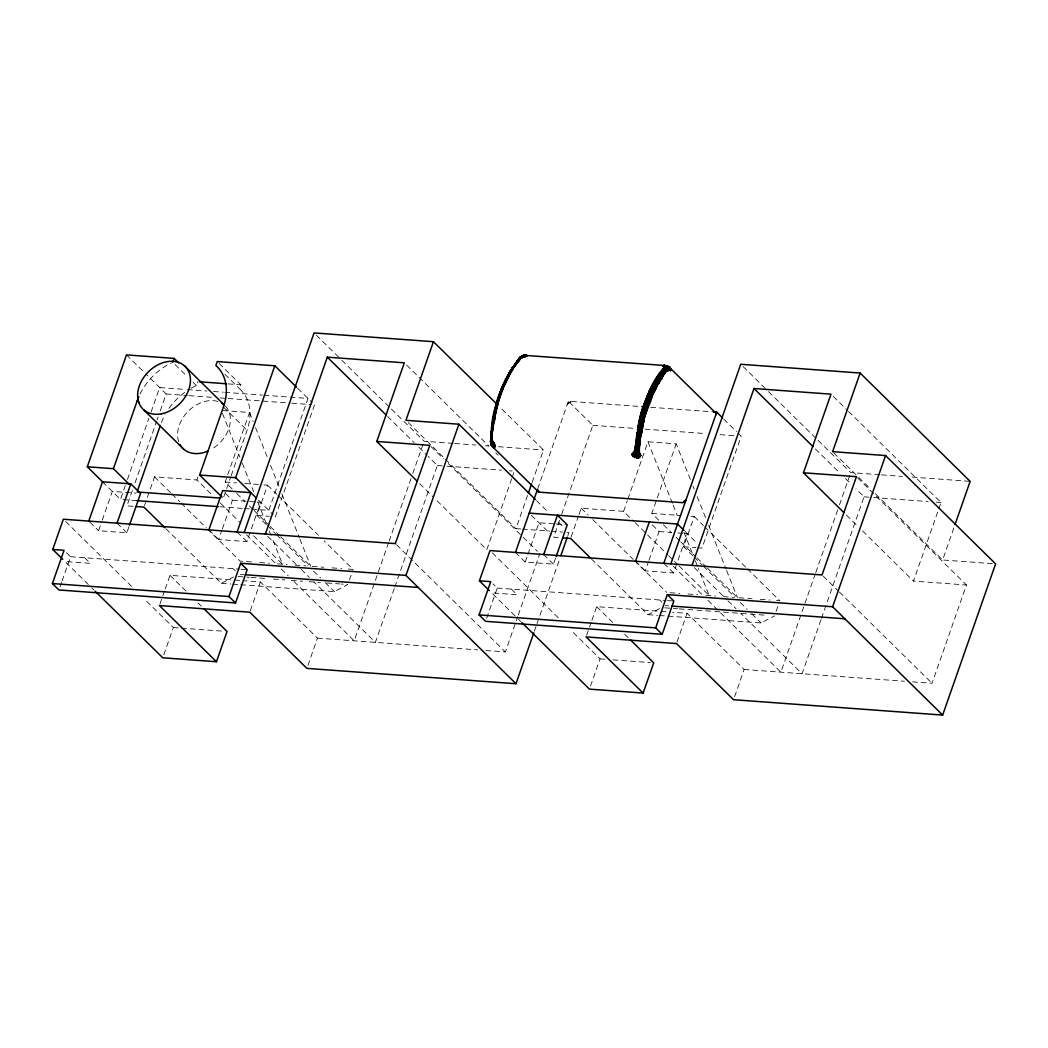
<?xml version="1.0" encoding="UTF-8"?>
<svg xmlns="http://www.w3.org/2000/svg" width="1048" height="1048" viewBox="0 0 1048 1048"><rect width="100%" height="100%" fill="white"/><g stroke="black" fill="none" stroke-linecap="round" stroke-linejoin="round"><path stroke-width="0.75" stroke-dasharray="5 3.75" d="M59.985 586.959L61.57 582.413M62.094 580.906L70.57 556.711L65.133 551.366M128.917 526.751L126.808 532.803L98.551 530.72L101.722 521.655M102.259 520.136L112.319 491.407L135.86 493.136M136.764 500.63L120.468 499.438L125.288 485.643M127.437 479.512L148.908 418.204M151.056 412.074L159.65 387.55L185.732 389.463M132.349 490.529L126.978 505.856L133.148 506.302M135.035 482.866L156.506 421.558M157.043 420.025L158.117 416.96M160.265 410.829L166.16 393.969L145.921 374.031M144.467 505.581L154.528 476.853L196.906 479.971L211.945 494.774M191.208 388.205A52.308 38.973 -45.4 0 1 196.421 385.572L197.797 381.655M196.906 479.971L197.967 476.945M159.938 604.054L164.706 590.443M165.23 588.937L169.999 575.326L232.97 579.95M231.189 475.622L247.079 430.256A52.308 38.973 -45.4 0 0 239.52 388.743L240.883 384.826L217.25 361.56M163.829 654.764L173.365 627.542L144.401 599.037M232.106 488.879L225.163 482.054L249.529 412.493L221.272 410.423M223.774 496.778L230.665 477.128M257.52 502.071L260.664 502.306L246.896 541.62L218.639 539.537L221.809 530.471M222.346 528.965L232.407 500.237L222.621 490.608M266.205 524.498L256.97 515.406L267.554 485.159L262.668 484.805M314.518 404.869L275.336 516.756L270.738 516.415M250.354 610.696L260.415 581.967L242.664 580.658M307.942 665.349L317.465 638.127L260.415 581.967M349.416 579.989L352.6 570.924M388.611 542.576L354.198 640.826L292.824 580.396M389.149 541.043L412.27 475.019M412.807 473.486L423.025 444.326M394.245 588.544L375.394 642.385L314.007 581.954M394.795 587.011L437.344 465.482L428.082 456.365M511.647 478.844L486.809 549.768L434.697 498.455M512.184 477.312L514.345 471.142L509.538 470.788M520.764 528.991L515.944 528.637L527.825 494.721M532.148 482.394L543.48 450.024L499.464 406.69M486.652 618.294L497.237 588.059L492.901 583.775M537.676 488.931L568.383 401.24L640.944 406.572M555.597 558.086L553.475 564.138L525.218 562.069L527.341 556.016M527.865 554.497L538.986 522.755L554.68 523.908M485.879 650.507L505.372 651.935L517.738 616.617M518.275 615.084L539.799 553.658M559.567 520.332L553.658 537.192L561.361 537.755M561.702 514.201L592.841 425.305L568.383 401.24M534.349 631.276L536.511 625.106M537.048 623.56L559.737 558.767M567.846 535.62L568.933 532.528L564.112 532.174M571.134 536.93L578.548 515.76M579.086 514.254L581.195 508.201L623.586 511.319L633.988 521.563M623.586 511.319L627.294 500.734M627.817 499.215L647.939 441.758L676.196 443.841L690.606 480.023M586.618 635.389L591.373 621.778M591.91 620.272L596.666 606.661L659.637 611.285M590.509 686.099L600.032 658.891L571.081 630.385M658.786 520.214L651.843 513.389L676.196 443.841M684.2 533.419L687.331 533.655L673.563 572.955L645.306 570.885L648.489 561.807M649.013 560.3L659.074 531.572L649.302 521.943M692.885 555.846L683.637 546.742L694.221 516.507L690.96 516.258M677.034 642.031L687.095 613.303L672.567 612.242M734.609 696.684L744.145 669.476L687.095 613.303M776.096 611.338L779.267 602.259M815.279 573.911L780.878 672.174L719.491 611.744M815.829 572.378L838.937 506.367M839.474 504.835L849.692 475.661M820.925 619.892L802.074 673.733L740.687 613.303M821.462 618.346L864.024 496.831L855.915 488.84M912.546 681.842L932.052 683.283L966.466 584.994L913.489 581.103L938.314 510.193M938.864 508.647L941.012 502.49L848.369 411.261M992.39 563.641L942.624 559.986L954.492 526.07M567.702 403.48L567.335 404.266L571.212 401.45A3.432 2.554 -45.4 0 0 567.702 403.48L571.212 401.45M165.898 528.716L221.364 583.33L233.468 576.937M240.739 584.745L334.391 591.622L347.831 584.535L341.373 584.05M591.413 558.925L648.031 614.665L660.135 608.285M659.336 615.49L761.058 622.971L774.511 615.87M650.664 407.279L713.478 411.89M228.11 383.896L240.883 384.826M187.356 389.581L206.915 391.022M213.438 391.494L223.224 392.214M224.848 392.332L262.341 395.096M263.978 395.214L307.994 398.45L268.812 510.337L252.502 509.132M166.16 393.969L187.356 395.528M188.994 395.646L213.438 397.441M219.962 397.913L226.486 398.397M228.11 398.515L290.06 403.061M291.685 403.192L311.256 404.62M592.841 425.305L635.219 428.422M645.005 429.143L705.317 433.571M719.989 434.645L737.923 435.968M453.129 443.383L424.099 441.247L390.511 408.183M454.753 443.501L475.726 445.046M485.394 445.754L488.63 445.99M498.311 446.697L543.48 450.024M879.809 474.718L850.766 472.596L817.178 439.518M881.42 474.849L902.394 476.382M912.074 477.089L970.147 481.36M437.344 465.482L445.361 466.072M446.972 466.19L501.507 470.198M864.024 496.831L872.041 497.42M873.639 497.538L928.187 501.547M936.205 502.136L941.012 502.49M225.163 482.054L236.586 482.892M244.734 483.482L261.031 484.687M651.843 513.389L681.187 515.551M232.407 500.237L248.101 501.389M249.673 501.494L255.948 501.966M556.252 524.026L565.671 524.707M659.074 531.572L671.637 532.489M677.912 532.96L682.628 533.301M219.91 506.734L242.73 508.411M244.354 508.529L250.878 509.014M522.363 529.109L549.663 531.113M551.261 531.231L562.501 532.057M256.97 515.406L269.205 516.297M683.637 546.742L695.885 547.646M697.418 547.75L702.003 548.091L741.185 436.204L737.687 432.772M251.52 561.951L240.097 561.112L207.727 529.227M259.668 562.54L269.441 563.261M277.602 563.863L287.191 564.571M295.051 565.147L306.029 565.946M280.681 536.694L310.745 566.3L323.78 567.256M331.941 567.859L341.714 568.579M348.237 569.051L353.124 569.418L324.212 540.951M670.039 592.696L679.811 593.404M687.973 594.006L697.745 594.727M705.907 595.33L715.443 596.024M723.29 596.6L734.281 597.412M707.348 568.042L737.412 597.635L752.084 598.722M760.245 599.312L770.018 600.032M776.542 600.517L779.804 600.753L747.42 568.881M70.57 556.711L239.324 569.103M240.896 569.221L247.171 569.68M497.237 588.059L665.991 600.452M667.563 600.57L673.851 601.028M240.385 574.383L243.647 574.618M665.428 605.6L668.69 605.849M238.04 576.466L249.345 577.291M250.957 577.409L267.096 578.601M273.554 579.072L284.859 579.911M291.318 580.382L302.623 581.208M309.081 581.679L320.387 582.518M326.845 582.989L339.762 583.933M664.707 607.814L677.624 608.757M679.248 608.875L695.387 610.067M696.999 610.185L713.151 611.364M714.762 611.482L730.915 612.674M732.526 612.792L748.678 613.971M750.289 614.089L764.817 615.163M234.582 580.068L241.04 580.54M661.262 611.403L666.096 611.77M221.364 583.33L231.045 584.037M232.669 584.155L239.127 584.627M648.031 614.665L657.725 615.373M173.365 627.542L179.863 628.027M181.501 628.145L222.163 631.132M317.465 638.127L477.757 649.904M600.032 658.891L604.919 659.244M613.054 659.847L650.467 662.598M744.145 669.476L904.424 681.252M833.304 396.445L847.203 410.122M833.75 452.801L870.809 489.285M875.447 493.844L942.624 559.986M857.591 477.823L966.466 584.994M743.058 366.551L767.385 390.498M768.538 391.638L816.025 438.378M815.37 448.937L839.697 472.884M845.487 478.582L851.277 484.281M846.312 514.974L857.893 526.371M862.53 530.93L913.489 581.103M723.723 419.017L736.534 431.619M823.178 576.099L838.243 590.915M839.396 592.054L932.052 683.283M694.221 516.507L703.483 525.611M704.636 526.751L746.268 567.741M685.156 531.506L696.357 542.537M663.41 524.773L671.506 532.738M676.13 537.297L679.602 540.716M680.755 541.855L695.78 556.658M696.946 557.785L706.195 566.903M694.038 556.986L702.121 564.951M703.287 566.077L734.478 596.797M740.255 602.495L747.198 609.32M751.822 613.866L761.058 622.971M694.365 567.689L726.788 599.613M727.941 600.753L736.05 608.731M635.154 522.703L667.524 554.575M668.69 555.715L673.314 560.274M674.467 561.414L677.938 564.82M679.091 565.959L709.155 595.565L698.361 568.422M673.17 566.13L702.121 594.635M707.911 600.334L718.339 610.604M663.79 563.326L673.563 572.955M635.533 561.256L645.306 570.885M581.195 508.201L588.138 515.026M592.762 519.585L633.241 559.436M634.394 560.575L666.777 592.447M659.716 599.993L661.995 602.233M406.637 365.097L488.866 446.055M495.809 452.893L498.127 455.173M536.497 500.603L548.078 512.014M558.505 522.271L563.13 526.83M531.375 515.262L551.405 534.978M543.702 554.51L553.475 564.138M596.666 606.661L612.975 622.709M624.621 634.171L628.106 637.616M408.235 422.606L444.142 457.95M445.295 459.089L515.944 528.637M430.925 446.474L443.671 459.011M448.295 463.583L537.48 551.379M316.391 335.203L340.705 359.15M341.871 360.289L389.345 407.043M387.55 416.462L414.183 442.675M418.82 447.247L426.916 455.225M515.446 552.44L525.218 562.069M492.324 552.846L558.335 617.835M419.632 483.626L433.531 497.315M511.372 589.094L517.07 594.714L491.643 592.841L517.254 618.058M297.697 388.31L312.343 402.72M518.419 619.211L520.751 621.503M224.888 374.333L239.52 388.743M396.511 544.75L505.372 651.935M223.434 406.991L247.079 430.256M175.042 364.521L187.422 376.704M193.042 382.245L196.421 385.572M267.554 485.159L276.803 494.263M277.956 495.403L318.435 535.253M126.481 354.892L144.781 372.905M258.489 500.171L273.161 514.607M236.73 493.438L244.826 501.403M249.45 505.961L252.922 509.367M254.075 510.507L269.113 525.31M270.266 526.45L279.515 535.554M267.358 525.638L275.454 533.602M276.607 534.742L307.811 565.462M313.588 571.147L320.518 577.972M325.142 582.531L334.391 591.622M267.685 536.34L300.121 568.278M301.274 569.418L309.383 577.396M220.041 502.739L240.857 523.24M253.577 535.764L282.488 564.217L271.681 537.087M246.49 534.794L275.454 563.3M281.244 568.999L288.187 575.837M237.11 531.991L246.896 541.62M208.853 529.908L218.639 539.537M154.528 476.853L170.719 492.796M171.872 493.936L179.968 501.9M181.121 503.04L206.561 528.087M233.049 568.645L235.328 570.898M102.534 481.779L120.468 499.438M117.022 523.162L126.808 532.803M169.999 575.326L186.295 591.373M197.941 602.836L201.439 606.268M89.853 522.166L98.551 530.72M65.657 521.511L131.668 586.5M84.692 557.746L90.403 563.365L64.976 561.505L90.587 586.723M91.752 587.863L94.084 590.155M693.003 486.062L694.208 489.075M697.208 496.608L706.208 519.232M708.605 525.258L726.015 568.985M726.618 570.492L737.412 597.635M647.939 441.758L672.554 503.59M673.144 505.097L677.349 515.642M683.951 532.24L692.951 554.851M695.361 560.89L697.758 566.916M249.529 412.493L253.131 421.545M255.529 427.571L267.528 457.727M270.528 465.273L279.528 487.883M281.938 493.922L299.335 537.65M299.938 539.157L310.745 566.3M222.464 413.436L239.874 457.164M242.271 463.19L253.682 491.839M257.873 502.398L266.284 523.515M269.284 531.048L271.078 535.567M225.425 406.1A30.012 22.362 -45.4 0 1 211.015 449.566M178.723 441.758A30.012 22.362 -45.4 0 1 187.88 411.576A30.012 22.362 -45.4 0 1 217.905 401.502M161.379 422.593A52.308 38.973 -45.4 0 1 165.06 414.654M169.003 408.353A52.308 38.973 -45.4 0 1 184.933 392.24M140.052 394.009A52.308 38.973 -45.4 0 1 171.479 362.909"/><path stroke-width="1.5" d="M715.181 412.44L669.711 367.678L664.511 365.477L524.144 355.324L519.729 357.774L514.371 365.438L503.132 388.14C495.966 396.275 495.115 411.052 494.224 422.017L496.608 406.886L495.704 407.083L493.949 414.969L490.608 441.09L491.551 445.361L494.302 447.719L495.39 446.435L492.167 439.911C488.892 439.557 491.132 445.662 492.822 446.998L538.174 491.656M669.711 367.678L668.087 367.219L657.764 382.454L651.699 393.76L646.446 406.991L640.066 434.959L638.127 452.343L639.987 454.426L636.071 457.347L632.127 454.884C638.704 446.147 635.913 428.855 640.289 417.431C644.324 399.183 653.166 382.441 664.105 367.442C659.126 362.241 680.794 370.389 663.017 365.686L667.602 366.866L670.524 370.704L670.026 367.992L664.419 365.477L670.445 368.503L665.244 365.595M670.524 370.704C670.366 367.848 666.541 367.638 664.432 368.306L658.039 375.774L649.105 391.179L646.131 402.746L641.612 433.4C641.586 409.847 647.559 386.044 663.659 368.162C666.62 365.909 673.864 369.944 667.615 370.743L663.921 367.809L665.847 367.389C669.803 372.761 670.89 366.892 668.244 366.643M632.913 456.535L634.04 455.854L635.101 456.548L632.573 456.103L634.276 452.16L639.529 456.928L640.878 455.382L636.123 454.491L634.407 456.823C639.293 456.155 641.952 448.649 634.852 450.457L639.752 417.929L647.965 393.629C659.821 390.786 641.245 416.017 643.721 422.017C640.773 431.933 639.476 442.623 639.175 453.024C640.367 455.238 640.38 458.421 636.988 458.199L632.036 454.164L632.52 453.417L637.76 458.146L639.097 450.889L641.219 412.231L646.144 398.882L650.179 400.69M636.988 458.199L639.306 457.452L640.263 454.963C633.123 449.369 638.507 433.846 638.599 425.265L639.084 420.824M494.525 443.304L491.145 444.47L494.302 447.719L491.866 445.675L491.119 441.116L494.905 414.72L501.101 391.9L506.643 379.035L516.428 362.019L521.472 356.241L524.275 355.324L527.157 355.717L522.677 355.652L519.729 357.8L508.712 373.822L502.686 385.874L496.031 408.262L497.892 399.406L499.359 398.882L503.132 388.14M663.659 368.162L670.707 369.918L668.074 368.529L665.205 368.634L654.725 384.236L647.481 399.223L639.961 425.475L635.756 457.059C633.961 456.98 639.935 455.474 639.581 453.09L638.271 450.732L639.398 421.335L643.721 422.017M512.682 369.354L510.494 370.913L506.446 380.647L504.206 382.494L502.686 385.874L511.961 368.49L519.35 358.468L522.336 356.071L526.057 355.298L522.585 355.822L519.729 357.8L522.677 355.652L526.777 355.429L521.472 356.241L519.297 358.377L519.205 360.158C510.73 371.293 502.713 384.158 499.071 397.415M501.494 388.729L498.101 399.327L496.411 410.279C492.049 417.785 493.228 429.628 491.302 438.667M522.572 357.682C521.039 356.412 519.743 357.42 519.821 358.77C511.228 368.647 503.276 380.306 501.141 393.419C493.556 409.034 490.49 428.396 491.682 445.544C494.708 448.95 493.503 446.409 491.224 444.391C491.669 443.474 492.639 445.308 492.429 446.579M492.822 446.998C487.988 427.008 495.311 400.533 505.293 383.083L508.896 373.625L511.372 371.503L514.083 365.569L519.808 357.748L519.35 358.468L520.358 359.032L510.14 371.503L500.066 392.686L494.787 411.196L491.774 429.353L491.014 444.116M634.826 456.876C639.686 456.876 633.673 447.889 635.743 445.164L636.909 432.575M636.529 450.588L634.315 454.662L632.127 454.884L633.018 453.326L637.891 457.858C638.73 456.614 633.411 454.164 637.472 451.623L636.529 450.588L637.04 434.527L640.839 435.13L642.634 413.842L644.795 402.419L648.385 403.873L648.267 405.773L644.022 418.453L642.07 430.531M635.756 457.059L637.459 456.404C639.45 453.326 635.664 453.784 635.049 451.413C637.656 449.409 633.044 438.169 638.926 440.134C643.721 440.488 637.97 396.851 647.389 408.379L643.144 422.252M642.031 409.427L639.581 445.557L638.795 445.466L638.926 440.134L640.459 415.074L641.284 413.58L644.979 414.707L648.804 396.039L651.856 386.647L655.681 388.939L650.991 397.336L647.153 407.41L651.659 389.948L655.052 381.092L658.367 383.11L655.681 388.939M632.036 454.164L635.009 452.972L634.852 450.457M635.416 452.291C635.848 456.011 630.909 458.002 634.184 453.732L633.909 452.657M491.132 440.199L490.936 443.579L493.123 447.169L491.944 445.963L490.608 441.09L492.206 441.103L492.966 446.579L495.39 446.435L492.141 444.195L492.167 439.911M638.573 457.583L639.896 453.391M501.651 388.585L497.066 407.384M507.363 377.987C508.49 373.992 511.856 367.534 515.367 365.241L512.144 368.28L507.625 378.276C498.534 388.533 496.883 405.497 493.241 418.886C492.599 427.898 489.351 437.16 492.259 445.701C488.8 441.68 492.062 434.226 491.787 429.261M494.708 419.056L493.438 418.741L490.674 441.85L491.224 444.391L493.608 446.776M638.808 451.243L637.852 454.334L639.608 450.85M493.634 418.715L491.224 438.811M519.35 358.468L520.974 356.726M491.905 429.248L490.674 440.226L495.914 407.646M664.013 366.787C665.965 366.394 669.672 368.516 668.166 370.586L666.672 368.411L664.105 367.442L665.021 366.027L663.738 365.49L663.777 366.512L667.694 366.368L663.738 365.49M490.739 439.819L491.486 434.645M668.768 369.643L669.043 370.258L670.393 368.883L669.528 367.56L668.48 369.132L665.965 369.106L660.332 376.717L653.847 387.393L648.188 399.511L641.507 421.728L637.42 450.666L635.232 454.151L634.184 453.732M508.896 373.625L508.581 375.8L504.062 383.057M492.796 423.955C491.499 428.514 492.206 439.846 491.171 441.798M493.569 442.963L494.512 444.064L493.7 445.007C491.289 447.535 489.495 442.688 493.569 442.963L492.888 445.898L494.001 446.736M490.713 440.199L492.35 445.269L490.726 441.051M635.743 445.164L639.843 421.388L645.227 402.498L653.86 383.922L665.663 366.59L665.559 365.66L663.829 365.569L664.642 365.529M636.057 453.994L637.066 454.046L637.079 451.256L636.346 451.518L638.127 452.343L636.817 455.841M637.498 453.404L638.219 451.321L637.42 450.666C640.118 421.663 647.808 392.45 665.965 369.106L665.65 368.516C666.462 364.678 671.637 368.516 666.698 367.311M519.205 360.158L521.537 356.281L525.769 356.006L522.795 356.896L521.786 356.071L525.572 356.438L522.729 355.848L521.799 356.595L513.703 367.586M505.503 379.848L511.083 371.595L512.144 368.28M497.892 399.406L494.184 418.689M492.141 445.308L492.337 443.33M493.726 447.391C492.115 446.186 496.909 444.941 492.246 445.728M491.014 439.833L495.403 410.803M495.154 410.829L492.062 429.444M505.817 379.337L502.11 390.747L500.066 392.686M521.878 357.866L522.677 355.652M491.892 429.392L493.438 418.741L493.739 419.567M516.415 363.787C516.258 359.936 521.288 356.228 525.114 355.966L527.157 355.717M669.187 367.363L668.572 366.892C658.498 367.259 669.449 364.927 670.615 369.315M635.743 456.352L635.18 457.098L637.21 458.002L638.18 455.88L638.271 450.732C640.957 421.833 648.66 392.712 666.829 369.499L661.065 377.332L648.385 403.873L653.166 387.053L656.703 378.446L659.389 379.848L659.402 382.533L656.795 385.782L654.515 391.179L650.35 389.555L647.481 399.223L644.022 418.453L639.752 417.929M493.241 418.886L493.949 414.969L495.796 413.187L497.027 403.113L499.359 398.882M492.573 424.204L494.158 414.798M494.355 414.759L492.757 424.27M635.651 450.522C638.507 421.322 646.158 391.873 664.432 368.306M494.957 410.881L493.385 419.043M492.141 444.195L493.123 442.623L490.805 443.094L491.774 443.225M646.564 411.039L647.677 403.414L652.288 386.738L653.428 383.817L656.795 385.782L663.135 372.787L660.816 371.87M499.529 395.568L494.263 415.27M715.679 415.152L715.85 414.366A3.432 2.554 -45.4 0 0 713.911 411.93M494.892 411.314L495.848 407.004M493.949 414.969L496.045 406.952M640.642 455.068L639.529 456.928M500.315 392.109L496.608 406.886M497.027 403.113L495.665 407.371L499.058 395.712M496.87 403.912L498.101 399.327M649.695 400.441C652.852 397.113 654.633 369.001 662.022 378.524L658.367 383.11L659.402 382.533M504.206 382.494L498.665 399.249M522.284 356.241L525.493 355.586L523.751 355.521M496.713 403.755L499.267 395.62M497.761 400.061L500.525 392.004M499.045 396.642L502.136 388.402M62.749 559.318L52.741 549.466L63.339 519.219L395.345 543.611L429.772 445.334L376.782 441.444L404.318 362.818L327.317 357.158L265.367 534.061M103.307 482.539L87.298 466.779L126.481 354.892L174.151 358.39L178.658 362.831M235.525 602.954L229.001 596.535L240.647 563.261L247.171 569.68L235.525 602.954L58.924 589.972L52.4 583.553L64.046 550.292L52.741 549.466M88.766 521.092L102.534 481.779L130.79 483.862L140.576 493.49L129.454 525.231M129.192 484.215L113.433 468.692L137.262 400.664A52.308 38.973 -45.4 0 1 138.821 396.655M172.789 362.307L174.151 358.39M117.022 523.162L130.79 483.862M137.589 490.451L160.357 425.436M222.124 497.184L199.618 475.032L223.434 406.991A52.308 38.973 -45.4 0 0 215.875 365.464L217.25 361.56L274.825 365.791L296.558 387.184M208.853 529.908L222.621 490.608L250.878 492.678L237.11 531.991M256.315 498.023L235.643 477.678L274.825 365.791M244.171 532.502L314.072 332.923L433.453 341.7L497.158 404.41M95.237 591.308L162.768 657.79L216.464 661.733L227.049 631.486L203.757 608.561M433.453 341.7L405.917 420.314L458.906 424.217L535.345 499.464M533.812 632.822L515.983 683.728L405.956 575.404L458.906 424.217M489.416 590.653L479.421 580.802L490.006 550.567L822.025 574.959L856.439 476.67L803.462 472.779L830.985 394.166L753.997 388.507L692.047 565.409M662.192 634.289L655.681 627.87L667.327 594.609L673.851 601.028L662.192 634.289L485.591 621.32L479.067 614.901L490.726 581.64L479.421 580.802M528.362 493.189L531.598 483.94M515.446 552.44L537.257 490.137M543.702 554.51L557.457 515.197L567.243 524.825L556.121 556.58M560.824 555.676L567.309 537.166M635.533 561.256L649.302 521.943M663.79 563.326L716.74 412.139L713.478 411.89M670.851 563.85L740.74 364.272L860.133 373.036L970.147 481.36L955.042 524.524M521.917 622.643L589.448 689.125L643.131 693.069L653.716 662.834L630.438 639.909M860.133 373.036L832.597 451.662L885.573 455.553L995.6 563.876L942.65 715.077L733.548 699.71L676.497 643.551L586.081 636.909L643.131 693.069M942.65 715.077L832.623 606.753L885.573 455.553M508.843 375.957L507.337 376.429L502.451 388.349M500.053 392.502L506.053 379.193M498.9 396.432L501.874 388.481M655.262 388.533L660.332 376.717M500.276 393.118L502.974 385.415M501.455 389.45L503.197 385.297M503.472 385.206L501.848 389.738M520.424 358.246L516.179 362.765M492.757 444.09C498.966 449.854 486.691 441.614 492.73 442.177M667.615 370.743L668.48 369.132M502.752 386.345L504.599 382.192M502.87 386.594L504.874 382.101M519.887 359.333C518.275 358.089 521.328 357.329 522.31 357.329M683.309 501.966L686.021 499.831M635.979 450.85L635.206 450.679L636.175 451.911L635.376 453.339L632.494 454.714M504.232 383.581L506.328 379.101M513.428 366.996L522.821 355.652M505.542 380.372L507.56 376.284M504.114 383.319L507.848 376.18M491.158 442.439L492.416 441.666L491.407 444.326L493.123 447.169M522.795 356.896L521.184 356.896L519.821 358.77M639.293 451.885L639.097 450.889M507.022 377.529L509.132 373.481M637.629 452.33L636.346 457.622L637.25 457.033M661.642 372.027L657.987 378.878L652.354 394.31L659.677 376.337L666.515 366.341L664.773 365.608L663.463 366.289M663.135 372.787L663.842 373.416L659.991 380.516L668.572 367.651L670.445 368.7M661.223 371.922L656.336 381.511L650.991 397.336L647.481 395.686L644.874 406.362L642.359 426.091L638.599 425.265L637.721 439.977L637.891 445.361L638.795 445.466M661.655 378.014L664.157 373.769L667.288 370.101L668.454 370.023M508.555 374.765L510.73 370.756M511.018 370.638L505.647 380.66M508.66 375.079L511.345 370.573M520.659 357.499L521.066 356.792C524.904 354.499 525.677 355.534 526.541 355.717M523.122 355.796L521 357.643M637.472 451.623L638.271 450.732M508.555 374.188L512.393 368.123M510.14 372.092L512.682 367.992M510.232 372.42L519.808 357.748M634.315 454.662L633.333 456.037M637.132 454.583L639.332 451.164M511.738 369.184L514.083 365.569M510.114 371.778L514.371 365.438M511.843 369.839L520.843 356.713L519.297 358.377M521.249 358.141L522.585 356.621M493.7 445.007L493.333 446.173L495.062 446.003M513.415 366.669L517.516 361.416M666.279 368.962C668.349 367.717 666.279 365.267 668.401 366.813L670.393 368.883M521.026 357.866L523.934 355.613L525.493 355.586M492.023 441.732L491.368 444.26L490.713 441.784L491.735 440.278L490.87 440.239M492.18 442.859L492.088 445.741M508.162 376.127L509.734 373.298M511.765 369.499L513.507 367.337M522.729 355.848L525.703 355.822L522.402 355.875L520.502 357.381M639.123 454.924L637.459 456.404M633.49 453.05L635.049 451.413M662.48 372.381L665.965 369.106M640.878 455.382L636.948 457.57M521.184 356.896L521.878 356.137M632.573 455.539L636.634 454.544M520.908 356.687L520.214 357.263L521.328 357.303M633.634 456.64L634.774 456.312L632.953 455.801L636.699 455.002M637.381 429.615L641.651 429.968M520.07 358.888L519.271 359.634M491.145 444.47L492.534 444.483M520.83 357.656L522.101 357.014M666.685 366.027L664.301 365.542L667.524 366.289L662.624 366.066M490.87 443.605L491.853 443.815M520.961 357.303L525.703 355.822M523.476 356.124L522.166 356.438M638.743 454.622L639.987 454.426L640.485 455.736L637.931 454.884M664.17 366.184L666.476 365.949M494.302 446.54L494.604 444.784L492.193 444.915M669.554 367.599L664.681 365.817L665.69 365.752M526.45 355.521L523.345 356.569M494.459 445.596L492.626 446.042L493.595 447.064M664.563 367.088L668.087 367.219M634.027 453.077L635.009 452.972M524.432 355.351L525.402 355.39M668.952 367.73L670.013 368.149M664.118 365.988L665.021 366.027M641.743 406.624L648.267 407.109M199.395 381.773L226.525 383.778M539.445 492.167L537.506 489.717A3.432 2.554 -45.4 0 0 539.445 492.167L682.143 502.647A3.432 2.554 -45.4 0 0 685.654 500.603M87.298 466.779L113.433 468.692M199.618 475.032L235.643 477.678M529.201 513.127L677.558 524.026L684.069 530.445M137.065 491.971L220.001 498.062M136.764 500.63L218.272 506.616M136.227 506.538L143.943 507.101L164.733 527.576M562.907 537.873L570.61 538.436L590.26 557.785M240.647 563.261L405.956 575.404M667.327 594.609L832.623 606.753M245.271 574.749L418.178 587.443M671.951 606.085L844.845 618.792M52.4 583.553L229.001 596.535M479.067 614.901L655.681 627.87M515.983 683.728L306.881 668.375L249.83 612.202L159.414 605.561L216.464 661.733M525.86 355.351L523.306 355.495L524.76 356.936M636.188 445.204L637.891 445.361M523.961 356.346L525.454 356.805M525.769 355.429L524.013 355.442L524.943 356.464M524.092 355.665L525.769 356.006M494.512 444.064L492.521 443.736M642.359 409.781L646.026 411.012M664.995 366.224L667.969 367.429L669.842 370.036M664.917 366.473L667.38 367.324L669.502 370.219M525.114 355.966L523.332 355.665M666.476 366.106L664.982 365.739L665.834 366.158M635.114 455.88L636.306 456.116M667.537 366.525L668.834 367.01M669.659 369.63L670.471 370.18M668.873 367.049L668.401 366.813M753.997 388.507L813.065 446.658M803.462 472.779L843.994 512.695M716.74 412.139L722.557 417.864M327.317 357.158L386.385 415.309M376.782 441.444L417.327 481.346M184.435 365.765L224.364 405.091A30.012 22.362 -45.4 0 0 222.006 403.336M137.262 400.664L139.502 402.877M143.655 409.781L183.597 449.094M491.813 445.741L492.612 446.684M636.175 451.911L637.001 453.43M638.219 451.321L639.07 452.317M494.04 444.509L493.005 443.225M492.259 444.68L491.591 443.789M663.842 373.416L664.419 374.123M492.311 446.199L491.289 444.666M635.638 454.871L635.743 451.518M639.987 454.426L639.581 453.09M636.765 451.911L636.909 452.71M637.734 453.024L637.787 453.719M208.316 450.915A30.012 22.362 -45.4 0 1 179.955 444.522M161.497 413.803A30.012 22.362 -45.4 0 0 188.077 370.35A30.012 22.362 -45.4 0 0 142.567 379.166A30.012 22.362 -45.4 0 0 161.497 413.803"/></g></svg>
